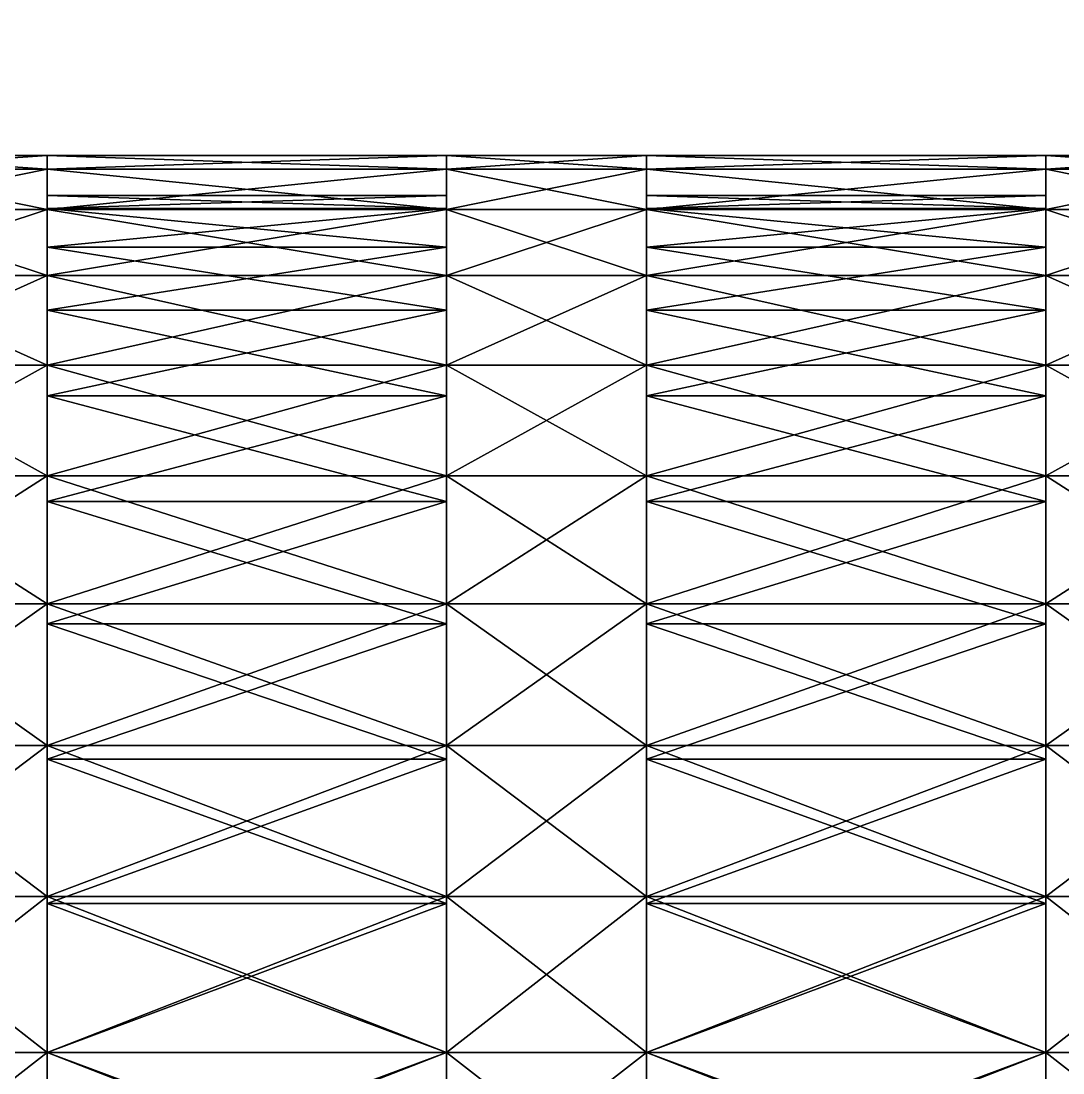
# Model space of a CAD drawing. Extents: x -0.59 to 0.59, y -0.13 to 0.13.
# Drawn here: x -0.2107 to -0.0803, y -0.0026 to 0.1292 of the extents above; entities that cross this region are included whole.
import ezdxf

# ---------------------------------------------------------------- set-up
doc = ezdxf.new("R2010")
doc.units = 0
for name, color, linetype in [('', 153, 'CONTINUOUS'), ('_ncl1_1', 40, 'CONTINUOUS'), ('_ncl1_2', 205, 'CONTINUOUS')]:
    doc.layers.add(name, color=color, linetype=linetype)

msp = doc.modelspace()

# ---------------------------------------------------------------- meshes
at = {"layer": '', "color": 153}
mesh = msp.add_polyface(dxfattribs=at)
corners = [(-0.248623, 0.098464, -0.082621), (-0.248623, 0.111315, -0.064268), (-0.24938, 0.10739, -0.071756), (-0.248623, 0.120784, -0.043962), (-0.24938, 0.119326, -0.049426), (-0.248623, 0.126583, -0.02232), (-0.24938, 0.126676, -0.025197), (-0.248623, 0.128536), (-0.24938, 0.129157), (-0.248623, 0.126953, 0.020107), (-0.24938, 0.091328, 0.091328), (-0.248623, 0.090888, 0.090888), (-0.248623, 0.075551, 0.103987), (-0.248623, 0.103987, 0.075551), (-0.248623, 0.114526, 0.058354), (-0.24938, 0.10739, 0.071756), (-0.248623, 0.082621, -0.098464), (-0.24938, 0.091328, -0.091328), (-0.248623, 0.122245, 0.03972), (-0.24938, 0.126676, 0.025197), (-0.24938, 0.119326, 0.049426), (-0.232409, 0.072199, -0.086044), (-0.232409, 0.086044, -0.072199), (-0.232409, 0.097274, -0.056161), (-0.232409, 0.105548, -0.038416), (-0.232409, 0.110616, -0.019505), (-0.232409, 0.112322), (-0.232409, 0.110616, 0.019505), (-0.232409, 0.105548, 0.038416), (-0.232409, 0.097274, 0.056161), (-0.232409, 0.086044, 0.072199), (-0.232409, 0.072199, 0.086044), (-0.207409, 0.072199, 0.086044), (-0.207409, 0.086044, 0.072199), (-0.207409, 0.097274, 0.056161), (-0.207409, 0.105548, 0.038416), (-0.207409, 0.110616, 0.019505), (-0.207409, 0.112322), (-0.207409, 0.110616, -0.019505), (-0.207409, 0.105548, -0.038416), (-0.207409, 0.097274, -0.056161), (-0.207409, 0.086044, -0.072199), (-0.207409, 0.082214, 0.068985), (-0.207409, 0.092944, 0.053661), (-0.207409, 0.10085, 0.036706), (-0.207409, 0.105692, 0.018636)]
mesh.append_faces([[corners[k] for k in face] for face in [(0, 1, 2), (1, 3, 4), (3, 5, 6), (5, 7, 8), (8, 7, 9), (10, 11, 12), (13, 11, 10), (14, 13, 15), (16, 0, 17), (9, 18, 19), (18, 14, 20), (21, 22, 16), (22, 23, 0), (23, 24, 1), (24, 25, 3), (25, 26, 5), (26, 27, 9), (27, 28, 18), (28, 29, 14), (16, 22, 0), (29, 30, 13), (0, 23, 1), (30, 31, 11), (1, 24, 3), (3, 25, 5), (5, 26, 7), (7, 26, 9), (9, 27, 18), (18, 28, 14), (14, 29, 13), (13, 30, 11), (32, 30, 33), (33, 29, 34), (34, 28, 35), (35, 27, 36), (36, 26, 37), (37, 25, 38), (38, 24, 39), (39, 23, 40), (40, 22, 41), (21, 41, 22), (22, 40, 23), (23, 39, 24), (24, 38, 25), (25, 37, 26), (26, 36, 27), (27, 35, 28), (28, 34, 29), (29, 33, 30), (33, 34, 42), (34, 35, 43), (35, 36, 44), (42, 34, 43), (36, 37, 45)]], dxfattribs={"color": 153})
mesh = msp.add_polyface(dxfattribs=at)
corners = [(-0.207409, 0.092944, 0.053661), (-0.207409, 0.105548, 0.038416), (-0.207409, 0.10085, 0.036706), (-0.207409, 0.112322), (-0.207409, 0.110616, -0.019505), (-0.207409, 0.107322), (-0.207409, 0.110616, 0.019505), (-0.207409, 0.105692, 0.018636), (-0.207409, 0.105548, -0.038416), (-0.207409, 0.105692, -0.018636), (-0.207409, 0.097274, -0.056161), (-0.207409, 0.10085, -0.036706), (-0.207409, 0.086044, -0.072199), (-0.207409, 0.092944, -0.053661), (-0.207409, 0.072199, -0.086044), (-0.207409, 0.082214, -0.068985), (-0.157409, 0.082214, 0.068985), (-0.157409, 0.092944, 0.053661), (-0.157409, 0.10085, 0.036706), (-0.157409, 0.105692, 0.018636), (-0.157409, 0.107322), (-0.157409, 0.105692, -0.018636), (-0.157409, 0.10085, -0.036706), (-0.157409, 0.092944, -0.053661), (-0.157409, 0.082214, -0.068985), (-0.207409, 0.082214, 0.068985), (-0.157409, 0.110616, 0.019505), (-0.157409, 0.105548, 0.038416), (-0.157409, 0.112322), (-0.157409, 0.110616, -0.019505), (-0.157409, 0.097274, 0.056161), (-0.157409, 0.086044, 0.072199), (-0.157409, 0.072199, 0.086044), (-0.157409, 0.086044, -0.072199), (-0.157409, 0.097274, -0.056161), (-0.157409, 0.105548, -0.038416), (-0.157409, 0.072199, -0.086044), (-0.132409, 0.086044, -0.072199), (-0.132409, 0.097274, -0.056161), (-0.132409, 0.105548, -0.038416), (-0.132409, 0.110616, -0.019505), (-0.132409, 0.112322), (-0.132409, 0.110616, 0.019505), (-0.132409, 0.105548, 0.038416), (-0.132409, 0.097274, 0.056161), (-0.132409, 0.086044, 0.072199)]
mesh.append_faces([[corners[k] for k in face] for face in [(0, 1, 2), (3, 4, 5), (2, 6, 7), (4, 8, 9), (7, 3, 5), (8, 10, 11), (5, 4, 9), (10, 12, 13), (9, 8, 11), (12, 14, 15), (11, 10, 13), (13, 12, 15), (16, 0, 17), (17, 2, 18), (18, 7, 19), (19, 5, 20), (20, 9, 21), (21, 11, 22), (22, 13, 23), (23, 15, 24), (15, 23, 13), (13, 22, 11), (11, 21, 9), (9, 20, 5), (5, 19, 7), (7, 18, 2), (2, 17, 0), (0, 16, 25), (26, 27, 19), (28, 26, 20), (29, 28, 20), (27, 30, 18), (20, 26, 19), (30, 31, 17), (19, 27, 18), (31, 32, 16), (18, 30, 17), (17, 31, 16), (33, 34, 24), (34, 35, 23), (24, 34, 23), (35, 29, 22), (23, 35, 22), (29, 20, 21), (22, 29, 21), (36, 37, 33), (33, 38, 34), (34, 39, 35), (35, 40, 29), (29, 41, 28), (28, 42, 26), (26, 43, 27), (27, 44, 30), (30, 45, 31)]], dxfattribs={"color": 153})
mesh = msp.add_polyface(dxfattribs=at)
corners = [(-0.132409, 0.072199, 0.086044), (-0.157409, 0.086044, 0.072199), (-0.132409, 0.086044, 0.072199), (-0.157409, 0.097274, 0.056161), (-0.132409, 0.097274, 0.056161), (-0.157409, 0.105548, 0.038416), (-0.132409, 0.105548, 0.038416), (-0.157409, 0.110616, 0.019505), (-0.132409, 0.110616, 0.019505), (-0.157409, 0.112322), (-0.132409, 0.112322), (-0.157409, 0.110616, -0.019505), (-0.132409, 0.110616, -0.019505), (-0.157409, 0.105548, -0.038416), (-0.132409, 0.105548, -0.038416), (-0.157409, 0.097274, -0.056161), (-0.132409, 0.097274, -0.056161), (-0.157409, 0.086044, -0.072199), (-0.132409, 0.086044, -0.072199), (-0.132409, 0.082214, 0.068985), (-0.132409, 0.092944, 0.053661), (-0.132409, 0.068985, 0.082214), (-0.132409, 0.10085, 0.036706), (-0.132409, 0.105692, 0.018636), (-0.132409, 0.107322), (-0.132409, 0.105692, -0.018636), (-0.132409, 0.10085, -0.036706), (-0.132409, 0.092944, -0.053661), (-0.132409, 0.072199, -0.086044), (-0.132409, 0.082214, -0.068985), (-0.082409, 0.068985, 0.082214), (-0.082409, 0.082214, 0.068985), (-0.082409, 0.092944, 0.053661), (-0.082409, 0.10085, 0.036706), (-0.082409, 0.105692, 0.018636), (-0.082409, 0.107322), (-0.082409, 0.105692, -0.018636), (-0.082409, 0.10085, -0.036706), (-0.082409, 0.092944, -0.053661), (-0.082409, 0.082214, -0.068985), (-0.132409, 0.068985, -0.082214), (-0.082409, 0.110616, 0.019505), (-0.082409, 0.105548, 0.038416), (-0.082409, 0.112322), (-0.082409, 0.110616, -0.019505), (-0.082409, 0.097274, 0.056161), (-0.082409, 0.086044, 0.072199), (-0.082409, 0.072199, 0.086044)]
mesh.append_faces([[corners[k] for k in face] for face in [(0, 1, 2), (2, 3, 4), (4, 5, 6), (6, 7, 8), (8, 9, 10), (10, 11, 12), (12, 13, 14), (14, 15, 16), (16, 17, 18), (2, 4, 19), (4, 6, 20), (21, 2, 19), (6, 8, 22), (19, 4, 20), (8, 10, 23), (20, 6, 22), (10, 12, 24), (22, 8, 23), (12, 14, 25), (23, 10, 24), (14, 16, 26), (24, 12, 25), (16, 18, 27), (25, 14, 26), (18, 28, 29), (26, 16, 27), (27, 18, 29), (30, 19, 31), (31, 20, 32), (32, 22, 33), (33, 23, 34), (34, 24, 35), (35, 25, 36), (36, 26, 37), (37, 27, 38), (38, 29, 39), (40, 39, 29), (29, 38, 27), (27, 37, 26), (26, 36, 25), (25, 35, 24), (24, 34, 23), (23, 33, 22), (22, 32, 20), (20, 31, 19), (41, 42, 34), (43, 41, 35), (44, 43, 35), (42, 45, 33), (35, 41, 34), (45, 46, 32), (34, 42, 33), (46, 47, 31), (33, 45, 32)]], dxfattribs={"color": 153})
mesh = msp.add_polyface(dxfattribs=at)
corners = [(-0.082409, 0.092944, 0.053661), (-0.082409, 0.086044, 0.072199), (-0.082409, 0.082214, 0.068985), (-0.082409, 0.086044, -0.072199), (-0.082409, 0.097274, -0.056161), (-0.082409, 0.082214, -0.068985), (-0.082409, 0.105548, -0.038416), (-0.082409, 0.092944, -0.053661), (-0.082409, 0.068985, -0.082214), (-0.082409, 0.110616, -0.019505), (-0.082409, 0.10085, -0.036706), (-0.082409, 0.107322), (-0.082409, 0.105692, -0.018636), (-0.057409, 0.072199, 0.086044), (-0.057409, 0.086044, 0.072199), (-0.082409, 0.097274, 0.056161), (-0.057409, 0.097274, 0.056161), (-0.082409, 0.105548, 0.038416), (-0.057409, 0.105548, 0.038416), (-0.082409, 0.110616, 0.019505), (-0.057409, 0.110616, 0.019505), (-0.082409, 0.112322), (-0.057409, 0.112322), (-0.057409, 0.110616, -0.019505), (-0.057409, 0.105548, -0.038416), (-0.057409, 0.097274, -0.056161), (-0.057409, 0.086044, -0.072199), (-0.082409, 0.072199, -0.086044), (-0.057409, 0.082214, 0.068985), (-0.057409, 0.092944, 0.053661), (-0.057409, 0.068985, 0.082214), (-0.057409, 0.10085, 0.036706), (-0.057409, 0.105692, 0.018636), (-0.057409, 0.107322), (-0.057409, 0.105692, -0.018636), (-0.057409, 0.10085, -0.036706), (-0.057409, 0.092944, -0.053661), (-0.057409, 0.072199, -0.086044), (-0.057409, 0.082214, -0.068985), (-0.057409, 0.068985, -0.082214), (-0.007409, 0.082214, -0.068985), (-0.007409, 0.092944, -0.053661), (-0.007409, 0.10085, -0.036706), (-0.007409, 0.105692, -0.018636), (-0.007409, 0.107322), (-0.007409, 0.105692, 0.018636), (-0.007409, 0.10085, 0.036706), (-0.007409, 0.092944, 0.053661), (-0.007409, 0.082214, 0.068985)]
mesh.append_faces([[corners[k] for k in face] for face in [(0, 1, 2), (3, 4, 5), (4, 6, 7), (8, 3, 5), (5, 4, 7), (6, 9, 10), (7, 6, 10), (9, 11, 12), (10, 9, 12), (13, 1, 14), (14, 15, 16), (16, 17, 18), (18, 19, 20), (20, 21, 22), (22, 9, 23), (23, 6, 24), (24, 4, 25), (25, 3, 26), (27, 26, 3), (3, 25, 4), (4, 24, 6), (6, 23, 9), (9, 22, 21), (21, 20, 19), (19, 18, 17), (17, 16, 15), (15, 14, 1), (14, 16, 28), (16, 18, 29), (30, 14, 28), (18, 20, 31), (28, 16, 29), (20, 22, 32), (29, 18, 31), (22, 23, 33), (31, 20, 32), (23, 24, 34), (32, 22, 33), (24, 25, 35), (33, 23, 34), (25, 26, 36), (34, 24, 35), (26, 37, 38), (35, 25, 36), (36, 26, 38), (39, 40, 38), (38, 41, 36), (36, 42, 35), (35, 43, 34), (34, 44, 33), (33, 45, 32), (32, 46, 31), (31, 47, 29), (29, 48, 28)]], dxfattribs={"color": 153})
mesh = msp.add_polyface(dxfattribs=at)
corners = [(-0.24938, 0, -0.129157), (-0.248623, 0, -0.128536), (-0.248623, 0.02232, -0.126583), (-0.248623, 0.075551, 0.103987), (-0.248623, 0.058354, 0.114526), (-0.24938, 0.071756, 0.10739), (-0.248623, 0, 0.128536), (-0.249219, 0, 0.129045), (-0.248623, 0.020107, 0.126953), (-0.248623, 0.03972, 0.122245), (-0.24938, 0.025197, 0.126676), (-0.248623, 0.043962, -0.120784), (-0.24938, 0.025197, -0.126676), (-0.248623, 0.064268, -0.111315), (-0.24938, 0.049426, -0.119326), (-0.248623, 0.082621, -0.098464), (-0.24938, 0.071756, -0.10739), (-0.24938, 0.049426, 0.119326), (-0.232409, 0, -0.112322), (-0.232409, 0.019505, -0.110616), (-0.232409, 0.038416, -0.105548), (-0.232409, 0.056161, -0.097274), (-0.232409, 0.072199, -0.086044), (-0.232409, 0.072199, 0.086044), (-0.232409, 0.056161, 0.097274), (-0.232409, 0.038416, 0.105548), (-0.232409, 0.019505, 0.110616), (-0.232409, 0, 0.112322), (-0.248623, 0.090888, 0.090888), (-0.207409, 0, 0.112322), (-0.207409, 0.019505, 0.110616), (-0.207409, 0.038416, 0.105548), (-0.207409, 0.056161, 0.097274), (-0.207409, 0.072199, 0.086044), (-0.207409, 0.086044, -0.072199), (-0.207409, 0.072199, -0.086044), (-0.207409, 0.056161, -0.097274), (-0.207409, 0.038416, -0.105548), (-0.207409, 0.019505, -0.110616), (-0.207409, 0, -0.112322), (-0.232409, 0.086044, 0.072199), (-0.207409, 0, 0.107322), (-0.207409, 0.018636, 0.105692), (-0.207409, 0.036706, 0.10085), (-0.207409, 0.053661, 0.092944), (-0.207409, 0.086044, 0.072199), (-0.207409, 0.068985, 0.082214), (-0.207409, 0.082214, 0.068985), (-0.207409, 0.068985, -0.082214)]
mesh.append_faces([[corners[k] for k in face] for face in [(0, 1, 2), (3, 4, 5), (6, 7, 8), (9, 8, 10), (2, 11, 12), (11, 13, 14), (13, 15, 16), (4, 9, 17), (18, 19, 1), (19, 20, 2), (20, 21, 11), (21, 22, 13), (1, 19, 2), (2, 20, 11), (11, 21, 13), (13, 22, 15), (23, 24, 3), (24, 25, 4), (25, 26, 9), (26, 27, 8), (28, 23, 3), (3, 24, 4), (4, 25, 9), (9, 26, 8), (8, 27, 6), (29, 26, 30), (30, 25, 31), (31, 24, 32), (32, 23, 33), (34, 22, 35), (35, 21, 36), (36, 20, 37), (37, 19, 38), (38, 18, 39), (18, 38, 19), (19, 37, 20), (20, 36, 21), (21, 35, 22), (40, 33, 23), (23, 32, 24), (24, 31, 25), (25, 30, 26), (26, 29, 27), (29, 30, 41), (30, 31, 42), (31, 32, 43), (41, 30, 42), (32, 33, 44), (42, 31, 43), (33, 45, 46), (43, 32, 44), (44, 33, 46), (46, 45, 47), (35, 36, 48)]], dxfattribs={"color": 153})
mesh = msp.add_polyface(dxfattribs=at)
corners = [(-0.207409, 0.056161, -0.097274), (-0.207409, 0.038416, -0.105548), (-0.207409, 0.053661, -0.092944), (-0.207409, 0.082214, -0.068985), (-0.207409, 0.072199, -0.086044), (-0.207409, 0.068985, -0.082214), (-0.207409, 0.019505, -0.110616), (-0.207409, 0.036706, -0.10085), (-0.207409, 0, -0.112322), (-0.207409, 0.018636, -0.105692), (-0.157409, 0, 0.107322), (-0.207409, 0.018636, 0.105692), (-0.157409, 0.018636, 0.105692), (-0.207409, 0.036706, 0.10085), (-0.157409, 0.036706, 0.10085), (-0.207409, 0.053661, 0.092944), (-0.157409, 0.053661, 0.092944), (-0.207409, 0.068985, 0.082214), (-0.157409, 0.068985, 0.082214), (-0.207409, 0.082214, 0.068985), (-0.157409, 0.082214, 0.068985), (-0.157409, 0.082214, -0.068985), (-0.157409, 0.068985, -0.082214), (-0.157409, 0.053661, -0.092944), (-0.157409, 0.036706, -0.10085), (-0.157409, 0.018636, -0.105692), (-0.207409, 0, -0.107322), (-0.207409, 0, 0.107322), (-0.157409, 0.072199, 0.086044), (-0.157409, 0.056161, 0.097274), (-0.157409, 0.038416, 0.105548), (-0.157409, 0.019505, 0.110616), (-0.157409, 0, 0.112322), (-0.157409, 0, -0.112322), (-0.157409, 0.019505, -0.110616), (-0.157409, 0, -0.107322), (-0.157409, 0.038416, -0.105548), (-0.157409, 0.056161, -0.097274), (-0.157409, 0.072199, -0.086044), (-0.157409, 0.086044, -0.072199), (-0.132409, 0.019505, -0.110616), (-0.132409, 0.038416, -0.105548), (-0.132409, 0.056161, -0.097274), (-0.132409, 0.072199, -0.086044), (-0.157409, 0.086044, 0.072199), (-0.132409, 0.072199, 0.086044), (-0.132409, 0.056161, 0.097274), (-0.132409, 0.038416, 0.105548), (-0.132409, 0.019505, 0.110616), (-0.132409, 0, 0.112322)]
mesh.append_faces([[corners[k] for k in face] for face in [(0, 1, 2), (3, 4, 5), (1, 6, 7), (5, 0, 2), (6, 8, 9), (2, 1, 7), (7, 6, 9), (10, 11, 12), (12, 13, 14), (14, 15, 16), (16, 17, 18), (18, 19, 20), (21, 5, 22), (22, 2, 23), (23, 7, 24), (24, 9, 25), (26, 25, 9), (9, 24, 7), (7, 23, 2), (2, 22, 5), (5, 21, 3), (19, 18, 17), (17, 16, 15), (15, 14, 13), (13, 12, 11), (11, 10, 27), (28, 29, 18), (29, 30, 16), (20, 28, 18), (30, 31, 14), (18, 29, 16), (31, 32, 12), (16, 30, 14), (14, 31, 12), (12, 32, 10), (33, 34, 35), (34, 36, 25), (36, 37, 24), (35, 34, 25), (37, 38, 23), (25, 36, 24), (38, 39, 22), (24, 37, 23), (23, 38, 22), (22, 39, 21), (33, 40, 34), (34, 41, 36), (36, 42, 37), (37, 43, 38), (44, 45, 28), (28, 46, 29), (29, 47, 30), (30, 48, 31), (31, 49, 32)]], dxfattribs={"color": 153})
mesh = msp.add_polyface(dxfattribs=at)
corners = [(-0.132409, 0, 0.112322), (-0.157409, 0.019505, 0.110616), (-0.132409, 0.019505, 0.110616), (-0.157409, 0.038416, 0.105548), (-0.132409, 0.038416, 0.105548), (-0.157409, 0.056161, 0.097274), (-0.132409, 0.056161, 0.097274), (-0.157409, 0.072199, 0.086044), (-0.132409, 0.072199, 0.086044), (-0.132409, 0.086044, -0.072199), (-0.157409, 0.072199, -0.086044), (-0.132409, 0.072199, -0.086044), (-0.157409, 0.056161, -0.097274), (-0.132409, 0.056161, -0.097274), (-0.157409, 0.038416, -0.105548), (-0.132409, 0.038416, -0.105548), (-0.157409, 0.019505, -0.110616), (-0.132409, 0.019505, -0.110616), (-0.157409, 0, -0.112322), (-0.132409, 0, -0.112322), (-0.132409, 0, 0.107322), (-0.132409, 0.018636, 0.105692), (-0.132409, 0.036706, 0.10085), (-0.132409, 0.053661, 0.092944), (-0.132409, 0.086044, 0.072199), (-0.132409, 0.068985, 0.082214), (-0.132409, 0.068985, -0.082214), (-0.132409, 0.053661, -0.092944), (-0.132409, 0.082214, -0.068985), (-0.132409, 0.036706, -0.10085), (-0.132409, 0.018636, -0.105692), (-0.132409, 0, -0.107322), (-0.082409, 0, 0.107322), (-0.082409, 0.018636, 0.105692), (-0.082409, 0.036706, 0.10085), (-0.082409, 0.053661, 0.092944), (-0.082409, 0.068985, 0.082214), (-0.082409, 0.082214, -0.068985), (-0.082409, 0.068985, -0.082214), (-0.082409, 0.053661, -0.092944), (-0.082409, 0.036706, -0.10085), (-0.082409, 0.018636, -0.105692), (-0.082409, 0, -0.107322), (-0.132409, 0.082214, 0.068985), (-0.082409, 0.072199, 0.086044), (-0.082409, 0.056161, 0.097274), (-0.082409, 0.038416, 0.105548), (-0.082409, 0.082214, 0.068985), (-0.082409, 0.019505, 0.110616), (-0.082409, 0, 0.112322)]
mesh.append_faces([[corners[k] for k in face] for face in [(0, 1, 2), (2, 3, 4), (4, 5, 6), (6, 7, 8), (9, 10, 11), (11, 12, 13), (13, 14, 15), (15, 16, 17), (17, 18, 19), (0, 2, 20), (2, 4, 21), (4, 6, 22), (20, 2, 21), (6, 8, 23), (21, 4, 22), (8, 24, 25), (22, 6, 23), (23, 8, 25), (11, 13, 26), (13, 15, 27), (28, 11, 26), (15, 17, 29), (26, 13, 27), (17, 19, 30), (27, 15, 29), (29, 17, 30), (30, 19, 31), (32, 21, 33), (33, 22, 34), (34, 23, 35), (35, 25, 36), (37, 26, 38), (38, 27, 39), (39, 29, 40), (40, 30, 41), (41, 31, 42), (31, 41, 30), (30, 40, 29), (29, 39, 27), (27, 38, 26), (43, 36, 25), (25, 35, 23), (23, 34, 22), (22, 33, 21), (21, 32, 20), (44, 45, 36), (45, 46, 35), (47, 44, 36), (46, 48, 34), (36, 45, 35), (48, 49, 33), (35, 46, 34), (34, 48, 33), (33, 49, 32)]], dxfattribs={"color": 153})
mesh = msp.add_polyface(dxfattribs=at)
corners = [(-0.082409, 0, -0.112322), (-0.082409, 0.019505, -0.110616), (-0.082409, 0, -0.107322), (-0.082409, 0.038416, -0.105548), (-0.082409, 0.018636, -0.105692), (-0.082409, 0.056161, -0.097274), (-0.082409, 0.036706, -0.10085), (-0.082409, 0.072199, -0.086044), (-0.082409, 0.053661, -0.092944), (-0.082409, 0.086044, -0.072199), (-0.082409, 0.068985, -0.082214), (-0.057409, 0, 0.112322), (-0.082409, 0.019505, 0.110616), (-0.057409, 0.019505, 0.110616), (-0.082409, 0.038416, 0.105548), (-0.057409, 0.038416, 0.105548), (-0.082409, 0.056161, 0.097274), (-0.057409, 0.056161, 0.097274), (-0.082409, 0.072199, 0.086044), (-0.057409, 0.072199, 0.086044), (-0.057409, 0.086044, -0.072199), (-0.057409, 0.072199, -0.086044), (-0.057409, 0.056161, -0.097274), (-0.057409, 0.038416, -0.105548), (-0.057409, 0.019505, -0.110616), (-0.057409, 0, -0.112322), (-0.082409, 0.086044, 0.072199), (-0.082409, 0, 0.112322), (-0.057409, 0, 0.107322), (-0.057409, 0.018636, 0.105692), (-0.057409, 0.036706, 0.10085), (-0.057409, 0.053661, 0.092944), (-0.057409, 0.086044, 0.072199), (-0.057409, 0.068985, 0.082214), (-0.057409, 0.068985, -0.082214), (-0.057409, 0.053661, -0.092944), (-0.057409, 0.082214, -0.068985), (-0.057409, 0.036706, -0.10085), (-0.057409, 0.018636, -0.105692), (-0.057409, 0, -0.107322), (-0.007409, 0.018636, -0.105692), (-0.007409, 0.036706, -0.10085), (-0.007409, 0.053661, -0.092944), (-0.007409, 0.068985, -0.082214), (-0.057409, 0.082214, 0.068985), (-0.007409, 0.068985, 0.082214), (-0.007409, 0.053661, 0.092944), (-0.007409, 0.036706, 0.10085), (-0.007409, 0.018636, 0.105692), (-0.007409, 0, 0.107322)]
mesh.append_faces([[corners[k] for k in face] for face in [(0, 1, 2), (1, 3, 4), (3, 5, 6), (2, 1, 4), (5, 7, 8), (4, 3, 6), (7, 9, 10), (6, 5, 8), (8, 7, 10), (11, 12, 13), (13, 14, 15), (15, 16, 17), (17, 18, 19), (20, 7, 21), (21, 5, 22), (22, 3, 23), (23, 1, 24), (24, 0, 25), (0, 24, 1), (1, 23, 3), (3, 22, 5), (5, 21, 7), (26, 19, 18), (18, 17, 16), (16, 15, 14), (14, 13, 12), (12, 11, 27), (11, 13, 28), (13, 15, 29), (15, 17, 30), (28, 13, 29), (17, 19, 31), (29, 15, 30), (19, 32, 33), (30, 17, 31), (31, 19, 33), (21, 22, 34), (22, 23, 35), (36, 21, 34), (23, 24, 37), (34, 22, 35), (24, 25, 38), (35, 23, 37), (37, 24, 38), (38, 25, 39), (39, 40, 38), (38, 41, 37), (37, 42, 35), (35, 43, 34), (44, 45, 33), (33, 46, 31), (31, 47, 30), (30, 48, 29), (29, 49, 28)]], dxfattribs={"color": 153})
mesh = msp.add_polyface(dxfattribs=at)
corners = [(-0.248623, 0, 0.128536), (-0.248623, -0.02232, 0.126583), (-0.249219, 0, 0.129045), (-0.248623, -0.082621, -0.098464), (-0.248623, -0.064268, -0.111315), (-0.24938, -0.071756, -0.10739), (-0.248623, -0.043962, -0.120784), (-0.24938, -0.049426, -0.119326), (-0.248623, -0.02232, -0.126583), (-0.24938, -0.025197, -0.126676), (-0.248623, 0, -0.128536), (-0.24938, 0, -0.129157), (-0.248623, -0.043962, 0.120784), (-0.24938, -0.025197, 0.126676), (-0.248623, -0.064268, 0.111315), (-0.248623, -0.082621, 0.098464), (-0.24938, -0.071756, 0.10739), (-0.232409, -0.019505, -0.110616), (-0.232409, 0, -0.112322), (-0.232409, -0.038416, -0.105548), (-0.232409, -0.056161, -0.097274), (-0.232409, -0.072199, -0.086044), (-0.232409, 0, 0.112322), (-0.232409, -0.019505, 0.110616), (-0.232409, -0.038416, 0.105548), (-0.232409, -0.056161, 0.097274), (-0.232409, -0.072199, 0.086044), (-0.207409, -0.086044, 0.072199), (-0.207409, -0.072199, 0.086044), (-0.207409, -0.056161, 0.097274), (-0.207409, -0.038416, 0.105548), (-0.207409, -0.019505, 0.110616), (-0.207409, 0, 0.112322), (-0.207409, 0, -0.112322), (-0.207409, -0.019505, -0.110616), (-0.207409, -0.038416, -0.105548), (-0.207409, -0.056161, -0.097274), (-0.207409, -0.072199, -0.086044), (-0.232409, -0.086044, -0.072199), (-0.207409, -0.068985, 0.082214), (-0.207409, -0.053661, 0.092944), (-0.207409, -0.082214, 0.068985), (-0.207409, -0.036706, 0.10085), (-0.207409, -0.018636, 0.105692), (-0.207409, 0, 0.107322), (-0.207409, 0, -0.107322), (-0.207409, -0.018636, -0.105692), (-0.207409, 0.018636, -0.105692), (-0.207409, -0.036706, -0.10085)]
mesh.append_faces([[corners[k] for k in face] for face in [(0, 1, 2), (3, 4, 5), (4, 6, 7), (6, 8, 9), (8, 10, 11), (1, 12, 13), (14, 15, 16), (17, 18, 8), (19, 17, 6), (20, 19, 4), (21, 20, 3), (3, 20, 4), (4, 19, 6), (6, 17, 8), (8, 18, 10), (22, 23, 0), (23, 24, 1), (24, 25, 12), (25, 26, 14), (0, 23, 1), (1, 24, 12), (12, 25, 14), (14, 26, 15), (27, 26, 28), (28, 25, 29), (29, 24, 30), (30, 23, 31), (31, 22, 32), (33, 17, 34), (34, 19, 35), (35, 20, 36), (36, 21, 37), (38, 37, 21), (21, 36, 20), (20, 35, 19), (19, 34, 17), (17, 33, 18), (22, 31, 23), (23, 30, 24), (24, 29, 25), (25, 28, 26), (28, 29, 39), (29, 30, 40), (41, 28, 39), (30, 31, 42), (39, 29, 40), (31, 32, 43), (40, 30, 42), (42, 31, 43), (43, 32, 44), (33, 34, 45), (34, 35, 46), (47, 33, 45), (35, 36, 48)]], dxfattribs={"color": 153})
mesh = msp.add_polyface(dxfattribs=at)
corners = [(-0.207409, 0, -0.107322), (-0.207409, -0.019505, -0.110616), (-0.207409, -0.018636, -0.105692), (-0.207409, -0.056161, -0.097274), (-0.207409, -0.072199, -0.086044), (-0.207409, -0.053661, -0.092944), (-0.207409, -0.038416, -0.105548), (-0.207409, -0.036706, -0.10085), (-0.207409, -0.086044, -0.072199), (-0.207409, -0.068985, -0.082214), (-0.157409, -0.082214, 0.068985), (-0.207409, -0.068985, 0.082214), (-0.157409, -0.068985, 0.082214), (-0.207409, -0.053661, 0.092944), (-0.157409, -0.053661, 0.092944), (-0.207409, -0.036706, 0.10085), (-0.157409, -0.036706, 0.10085), (-0.207409, -0.018636, 0.105692), (-0.157409, -0.018636, 0.105692), (-0.207409, 0, 0.107322), (-0.157409, 0, 0.107322), (-0.157409, 0.018636, -0.105692), (-0.157409, 0, -0.107322), (-0.157409, -0.018636, -0.105692), (-0.157409, -0.036706, -0.10085), (-0.157409, -0.053661, -0.092944), (-0.157409, -0.068985, -0.082214), (-0.207409, -0.082214, -0.068985), (-0.157409, -0.082214, -0.068985), (-0.207409, -0.082214, 0.068985), (-0.157409, 0, 0.112322), (-0.157409, -0.019505, 0.110616), (-0.157409, -0.038416, 0.105548), (-0.157409, -0.056161, 0.097274), (-0.157409, -0.072199, 0.086044), (-0.157409, -0.086044, 0.072199), (-0.157409, -0.072199, -0.086044), (-0.157409, -0.056161, -0.097274), (-0.157409, -0.038416, -0.105548), (-0.157409, -0.019505, -0.110616), (-0.157409, 0, -0.112322), (-0.157409, -0.086044, -0.072199), (-0.132409, -0.072199, -0.086044), (-0.132409, -0.056161, -0.097274), (-0.132409, -0.038416, -0.105548), (-0.132409, -0.019505, -0.110616), (-0.132409, 0, -0.112322), (-0.132409, -0.019505, 0.110616), (-0.132409, -0.038416, 0.105548), (-0.132409, -0.056161, 0.097274), (-0.132409, -0.072199, 0.086044)]
mesh.append_faces([[corners[k] for k in face] for face in [(0, 1, 2), (3, 4, 5), (2, 6, 7), (4, 8, 9), (7, 3, 5), (5, 4, 9), (10, 11, 12), (12, 13, 14), (14, 15, 16), (16, 17, 18), (18, 19, 20), (21, 0, 22), (22, 2, 23), (23, 7, 24), (24, 5, 25), (25, 9, 26), (26, 27, 28), (27, 26, 9), (9, 25, 5), (5, 24, 7), (7, 23, 2), (2, 22, 0), (19, 18, 17), (17, 16, 15), (15, 14, 13), (13, 12, 11), (11, 10, 29), (30, 31, 20), (31, 32, 18), (32, 33, 16), (20, 31, 18), (33, 34, 14), (18, 32, 16), (34, 35, 12), (16, 33, 14), (14, 34, 12), (36, 37, 26), (37, 38, 25), (28, 36, 26), (38, 39, 24), (26, 37, 25), (39, 40, 23), (25, 38, 24), (24, 39, 23), (23, 40, 22), (41, 42, 36), (36, 43, 37), (37, 44, 38), (38, 45, 39), (39, 46, 40), (30, 47, 31), (31, 48, 32), (32, 49, 33), (33, 50, 34)]], dxfattribs={"color": 153})
mesh = msp.add_polyface(dxfattribs=at)
corners = [(-0.132409, -0.086044, 0.072199), (-0.157409, -0.072199, 0.086044), (-0.132409, -0.072199, 0.086044), (-0.157409, -0.056161, 0.097274), (-0.132409, -0.056161, 0.097274), (-0.157409, -0.038416, 0.105548), (-0.132409, -0.038416, 0.105548), (-0.157409, -0.019505, 0.110616), (-0.132409, -0.019505, 0.110616), (-0.157409, 0, 0.112322), (-0.132409, 0, 0.112322), (-0.132409, 0, -0.112322), (-0.157409, -0.019505, -0.110616), (-0.132409, -0.019505, -0.110616), (-0.157409, -0.038416, -0.105548), (-0.132409, -0.038416, -0.105548), (-0.157409, -0.056161, -0.097274), (-0.132409, -0.056161, -0.097274), (-0.157409, -0.072199, -0.086044), (-0.132409, -0.072199, -0.086044), (-0.132409, -0.068985, 0.082214), (-0.132409, -0.053661, 0.092944), (-0.132409, -0.082214, 0.068985), (-0.132409, -0.036706, 0.10085), (-0.132409, -0.018636, 0.105692), (-0.132409, 0, 0.107322), (-0.132409, 0, -0.107322), (-0.132409, -0.018636, -0.105692), (-0.132409, -0.036706, -0.10085), (-0.132409, -0.053661, -0.092944), (-0.132409, -0.086044, -0.072199), (-0.132409, -0.068985, -0.082214), (-0.082409, -0.082214, 0.068985), (-0.082409, -0.068985, 0.082214), (-0.082409, -0.053661, 0.092944), (-0.082409, -0.036706, 0.10085), (-0.082409, -0.018636, 0.105692), (-0.082409, 0, 0.107322), (-0.082409, 0, -0.107322), (-0.082409, -0.018636, -0.105692), (-0.082409, -0.036706, -0.10085), (-0.082409, -0.053661, -0.092944), (-0.082409, -0.068985, -0.082214), (-0.132409, -0.082214, -0.068985), (-0.082409, 0, 0.112322), (-0.082409, -0.019505, 0.110616), (-0.082409, -0.038416, 0.105548), (-0.082409, -0.056161, 0.097274), (-0.082409, -0.072199, 0.086044), (-0.082409, -0.086044, 0.072199)]
mesh.append_faces([[corners[k] for k in face] for face in [(0, 1, 2), (2, 3, 4), (4, 5, 6), (6, 7, 8), (8, 9, 10), (11, 12, 13), (13, 14, 15), (15, 16, 17), (17, 18, 19), (2, 4, 20), (4, 6, 21), (22, 2, 20), (6, 8, 23), (20, 4, 21), (8, 10, 24), (21, 6, 23), (23, 8, 24), (24, 10, 25), (11, 13, 26), (13, 15, 27), (15, 17, 28), (26, 13, 27), (17, 19, 29), (27, 15, 28), (19, 30, 31), (28, 17, 29), (29, 19, 31), (32, 20, 33), (33, 21, 34), (34, 23, 35), (35, 24, 36), (36, 25, 37), (38, 27, 39), (39, 28, 40), (40, 29, 41), (41, 31, 42), (43, 42, 31), (31, 41, 29), (29, 40, 28), (28, 39, 27), (27, 38, 26), (25, 36, 24), (24, 35, 23), (23, 34, 21), (21, 33, 20), (44, 45, 37), (45, 46, 36), (46, 47, 35), (37, 45, 36), (47, 48, 34), (36, 46, 35), (48, 49, 33), (35, 47, 34), (34, 48, 33)]], dxfattribs={"color": 153})
mesh = msp.add_polyface(dxfattribs=at)
corners = [(-0.082409, -0.072199, -0.086044), (-0.082409, -0.056161, -0.097274), (-0.082409, -0.068985, -0.082214), (-0.082409, -0.038416, -0.105548), (-0.082409, -0.053661, -0.092944), (-0.082409, -0.082214, -0.068985), (-0.082409, -0.019505, -0.110616), (-0.082409, -0.036706, -0.10085), (-0.082409, 0, -0.112322), (-0.082409, -0.018636, -0.105692), (-0.082409, 0, -0.107322), (-0.057409, -0.086044, 0.072199), (-0.082409, -0.072199, 0.086044), (-0.057409, -0.072199, 0.086044), (-0.082409, -0.056161, 0.097274), (-0.057409, -0.056161, 0.097274), (-0.082409, -0.038416, 0.105548), (-0.057409, -0.038416, 0.105548), (-0.082409, -0.019505, 0.110616), (-0.057409, -0.019505, 0.110616), (-0.082409, 0, 0.112322), (-0.057409, 0, 0.112322), (-0.057409, 0, -0.112322), (-0.057409, -0.019505, -0.110616), (-0.057409, -0.038416, -0.105548), (-0.057409, -0.056161, -0.097274), (-0.057409, -0.072199, -0.086044), (-0.082409, -0.086044, -0.072199), (-0.057409, -0.068985, 0.082214), (-0.057409, -0.053661, 0.092944), (-0.057409, -0.082214, 0.068985), (-0.057409, -0.036706, 0.10085), (-0.057409, -0.018636, 0.105692), (-0.057409, 0, 0.107322), (-0.057409, 0, -0.107322), (-0.057409, -0.018636, -0.105692), (-0.057409, -0.036706, -0.10085), (-0.057409, -0.053661, -0.092944), (-0.057409, -0.086044, -0.072199), (-0.057409, -0.068985, -0.082214), (-0.057409, -0.082214, -0.068985), (-0.007409, -0.068985, -0.082214), (-0.007409, -0.053661, -0.092944), (-0.007409, -0.036706, -0.10085), (-0.007409, -0.018636, -0.105692), (-0.007409, 0, -0.107322), (-0.007409, -0.018636, 0.105692), (-0.007409, -0.036706, 0.10085), (-0.007409, -0.053661, 0.092944), (-0.007409, -0.068985, 0.082214)]
mesh.append_faces([[corners[k] for k in face] for face in [(0, 1, 2), (1, 3, 4), (5, 0, 2), (3, 6, 7), (2, 1, 4), (6, 8, 9), (4, 3, 7), (7, 6, 9), (9, 8, 10), (11, 12, 13), (13, 14, 15), (15, 16, 17), (17, 18, 19), (19, 20, 21), (22, 6, 23), (23, 3, 24), (24, 1, 25), (25, 0, 26), (27, 26, 0), (0, 25, 1), (1, 24, 3), (3, 23, 6), (6, 22, 8), (20, 19, 18), (18, 17, 16), (16, 15, 14), (14, 13, 12), (13, 15, 28), (15, 17, 29), (30, 13, 28), (17, 19, 31), (28, 15, 29), (19, 21, 32), (29, 17, 31), (31, 19, 32), (32, 21, 33), (22, 23, 34), (23, 24, 35), (24, 25, 36), (34, 23, 35), (25, 26, 37), (35, 24, 36), (26, 38, 39), (36, 25, 37), (37, 26, 39), (40, 41, 39), (39, 42, 37), (37, 43, 36), (36, 44, 35), (35, 45, 34), (33, 46, 32), (32, 47, 31), (31, 48, 29), (29, 49, 28)]], dxfattribs={"color": 153})
at = {"layer": '_ncl1_1', "color": 40}
mesh = msp.add_polyface(dxfattribs=at)
corners = [(-0.207409, 0.110616, 0.019505), (-0.207409, 0.105548, 0.038416), (-0.207409, 0.105692, 0.018636), (-0.207409, 0.112322), (-0.207409, 0.107322), (-0.207409, 0.110616, -0.019505), (-0.207409, 0.097274, 0.056161), (-0.207409, 0.10085, 0.036706), (-0.207409, 0.086044, 0.072199), (-0.207409, 0.092944, 0.053661), (-0.207409, 0.072199, 0.086044), (-0.207409, 0.082214, 0.068985), (-0.207409, 0.086044, -0.072199), (-0.207409, 0.097274, -0.056161), (-0.207409, 0.082214, -0.068985), (-0.207409, 0.105548, -0.038416), (-0.207409, 0.092944, -0.053661), (-0.207409, 0.068985, -0.082214), (-0.207409, 0.10085, -0.036706), (-0.207409, 0.105692, -0.018636), (-0.207409, 0.072199, -0.086044), (-0.157409, 0.086044, -0.072199), (-0.157409, 0.097274, -0.056161), (-0.157409, 0.105548, -0.038416), (-0.157409, 0.110616, -0.019505), (-0.157409, 0.112322), (-0.157409, 0.110616, 0.019505), (-0.157409, 0.105548, 0.038416), (-0.157409, 0.097274, 0.056161), (-0.157409, 0.086044, 0.072199), (-0.157409, 0.082214, -0.068985), (-0.157409, 0.092944, -0.053661), (-0.157409, 0.10085, -0.036706), (-0.157409, 0.105692, -0.018636), (-0.157409, 0.107322), (-0.157409, 0.10085, 0.036706), (-0.157409, 0.092944, 0.053661), (-0.157409, 0.082214, 0.068985)]
mesh.append_faces([[corners[k] for k in face] for face in [(0, 1, 2), (3, 0, 4), (5, 3, 4), (1, 6, 7), (4, 0, 2), (6, 8, 9), (2, 1, 7), (8, 10, 11), (7, 6, 9), (9, 8, 11), (12, 13, 14), (13, 15, 16), (17, 12, 14), (14, 13, 16), (15, 5, 18), (16, 15, 18), (5, 4, 19), (18, 5, 19), (20, 21, 12), (12, 22, 13), (13, 23, 15), (15, 24, 5), (5, 25, 3), (3, 26, 0), (0, 27, 1), (1, 28, 6), (6, 29, 8), (30, 17, 14), (31, 14, 16), (32, 16, 18), (33, 18, 19), (34, 19, 4), (34, 4, 2), (2, 7, 35), (7, 9, 36), (9, 11, 37)]], dxfattribs={"color": 40})
mesh = msp.add_polyface(dxfattribs=at)
corners = [(-0.157409, 0.072199, 0.086044), (-0.207409, 0.086044, 0.072199), (-0.157409, 0.086044, 0.072199), (-0.207409, 0.097274, 0.056161), (-0.157409, 0.097274, 0.056161), (-0.207409, 0.105548, 0.038416), (-0.157409, 0.105548, 0.038416), (-0.207409, 0.110616, 0.019505), (-0.157409, 0.110616, 0.019505), (-0.207409, 0.112322), (-0.157409, 0.112322), (-0.207409, 0.110616, -0.019505), (-0.157409, 0.110616, -0.019505), (-0.207409, 0.105548, -0.038416), (-0.157409, 0.105548, -0.038416), (-0.207409, 0.097274, -0.056161), (-0.157409, 0.097274, -0.056161), (-0.207409, 0.086044, -0.072199), (-0.157409, 0.086044, -0.072199), (-0.157409, 0.082214, 0.068985), (-0.157409, 0.092944, 0.053661), (-0.157409, 0.068985, 0.082214), (-0.157409, 0.10085, 0.036706), (-0.157409, 0.105692, 0.018636), (-0.157409, 0.107322), (-0.157409, 0.105692, -0.018636), (-0.157409, 0.10085, -0.036706), (-0.157409, 0.092944, -0.053661), (-0.157409, 0.072199, -0.086044), (-0.157409, 0.082214, -0.068985), (-0.207409, 0.105692, -0.018636), (-0.207409, 0.10085, -0.036706), (-0.207409, 0.092944, -0.053661), (-0.207409, 0.082214, -0.068985), (-0.207409, 0.105692, 0.018636), (-0.207409, 0.082214, 0.068985), (-0.207409, 0.092944, 0.053661), (-0.207409, 0.10085, 0.036706)]
mesh.append_faces([[corners[k] for k in face] for face in [(0, 1, 2), (2, 3, 4), (4, 5, 6), (6, 7, 8), (8, 9, 10), (10, 11, 12), (12, 13, 14), (14, 15, 16), (16, 17, 18), (2, 4, 19), (4, 6, 20), (21, 2, 19), (6, 8, 22), (19, 4, 20), (8, 10, 23), (20, 6, 22), (10, 12, 24), (22, 8, 23), (12, 14, 25), (23, 10, 24), (14, 16, 26), (24, 12, 25), (16, 18, 27), (25, 14, 26), (18, 28, 29), (26, 16, 27), (27, 18, 29), (24, 25, 30), (25, 26, 31), (26, 27, 32), (27, 29, 33), (24, 34, 23), (35, 21, 19), (36, 19, 20), (37, 20, 22), (34, 22, 23)]], dxfattribs={"color": 40})
mesh = msp.add_polyface(dxfattribs=at)
corners = [(-0.207409, 0.072199, 0.086044), (-0.207409, 0.056161, 0.097274), (-0.207409, 0.068985, 0.082214), (-0.207409, 0.038416, 0.105548), (-0.207409, 0.053661, 0.092944), (-0.207409, 0.082214, 0.068985), (-0.207409, 0.038416, -0.105548), (-0.207409, 0.056161, -0.097274), (-0.207409, 0.036706, -0.10085), (-0.207409, 0.072199, -0.086044), (-0.207409, 0.053661, -0.092944), (-0.207409, 0.086044, -0.072199), (-0.207409, 0.068985, -0.082214), (-0.157409, 0.038416, 0.105548), (-0.157409, 0.056161, 0.097274), (-0.157409, 0.072199, 0.086044), (-0.157409, 0.086044, -0.072199), (-0.157409, 0.072199, -0.086044), (-0.157409, 0.056161, -0.097274), (-0.157409, 0.038416, -0.105548), (-0.207409, 0.086044, 0.072199), (-0.157409, 0.036706, 0.10085), (-0.157409, 0.053661, 0.092944), (-0.157409, 0.086044, 0.072199), (-0.157409, 0.068985, 0.082214), (-0.157409, 0.068985, -0.082214), (-0.157409, 0.053661, -0.092944), (-0.157409, 0.082214, -0.068985)]
mesh.append_faces([[corners[k] for k in face] for face in [(0, 1, 2), (1, 3, 4), (5, 0, 2), (2, 1, 4), (6, 7, 8), (7, 9, 10), (9, 11, 12), (8, 7, 10), (10, 9, 12), (13, 1, 14), (14, 0, 15), (16, 9, 17), (17, 7, 18), (18, 6, 19), (6, 18, 7), (7, 17, 9), (20, 15, 0), (0, 14, 1), (1, 13, 3), (13, 14, 21), (14, 15, 22), (15, 23, 24), (21, 14, 22), (22, 15, 24), (17, 18, 25), (18, 19, 26), (27, 17, 25), (25, 18, 26), (25, 26, 10), (27, 25, 12), (26, 8, 10), (25, 10, 12), (5, 2, 24), (2, 4, 22), (4, 21, 22), (2, 22, 24)]], dxfattribs={"color": 40})
mesh = msp.add_polyface(dxfattribs=at)
corners = [(-0.207409, 0.038416, 0.105548), (-0.207409, 0.019505, 0.110616), (-0.207409, 0.036706, 0.10085), (-0.207409, 0, 0.112322), (-0.207409, 0.018636, 0.105692), (-0.207409, 0.053661, 0.092944), (-0.207409, 0, 0.107322), (-0.207409, 0, -0.112322), (-0.207409, 0.019505, -0.110616), (-0.207409, 0, -0.107322), (-0.207409, 0.038416, -0.105548), (-0.207409, 0.018636, -0.105692), (-0.207409, 0.036706, -0.10085), (-0.157409, 0, 0.112322), (-0.157409, 0.019505, 0.110616), (-0.157409, 0.038416, 0.105548), (-0.157409, 0.038416, -0.105548), (-0.157409, 0.019505, -0.110616), (-0.157409, 0, -0.112322), (-0.157409, 0, 0.107322), (-0.157409, 0.018636, 0.105692), (-0.157409, 0.036706, 0.10085), (-0.157409, 0.036706, -0.10085), (-0.157409, 0.018636, -0.105692), (-0.157409, 0.053661, -0.092944), (-0.157409, 0, -0.107322)]
mesh.append_faces([[corners[k] for k in face] for face in [(0, 1, 2), (1, 3, 4), (5, 0, 2), (2, 1, 4), (4, 3, 6), (7, 8, 9), (8, 10, 11), (9, 8, 11), (11, 10, 12), (13, 1, 14), (14, 0, 15), (16, 8, 17), (17, 7, 18), (7, 17, 8), (8, 16, 10), (0, 14, 1), (1, 13, 3), (13, 14, 19), (14, 15, 20), (19, 14, 20), (20, 15, 21), (16, 17, 22), (17, 18, 23), (24, 16, 22), (22, 17, 23), (23, 18, 25), (24, 22, 12), (22, 23, 11), (23, 25, 9), (23, 9, 11), (22, 11, 12), (5, 2, 21), (2, 4, 20), (4, 6, 19), (4, 19, 20), (2, 20, 21)]], dxfattribs={"color": 40})
mesh = msp.add_polyface(dxfattribs=at)
corners = [(-0.207409, 0, 0.112322), (-0.207409, -0.019505, 0.110616), (-0.207409, 0, 0.107322), (-0.207409, -0.038416, 0.105548), (-0.207409, -0.018636, 0.105692), (-0.207409, -0.036706, 0.10085), (-0.207409, -0.038416, -0.105548), (-0.207409, -0.019505, -0.110616), (-0.207409, -0.036706, -0.10085), (-0.207409, 0, -0.112322), (-0.207409, -0.018636, -0.105692), (-0.207409, -0.053661, -0.092944), (-0.207409, 0, -0.107322), (-0.157409, -0.038416, 0.105548), (-0.157409, -0.019505, 0.110616), (-0.157409, 0, 0.112322), (-0.157409, 0, -0.112322), (-0.157409, -0.019505, -0.110616), (-0.157409, -0.038416, -0.105548), (-0.157409, -0.036706, 0.10085), (-0.157409, -0.018636, 0.105692), (-0.157409, -0.053661, 0.092944), (-0.157409, 0, 0.107322), (-0.157409, 0, -0.107322), (-0.157409, -0.018636, -0.105692), (-0.157409, -0.036706, -0.10085)]
mesh.append_faces([[corners[k] for k in face] for face in [(0, 1, 2), (1, 3, 4), (2, 1, 4), (4, 3, 5), (6, 7, 8), (7, 9, 10), (11, 6, 8), (8, 7, 10), (10, 9, 12), (13, 1, 14), (14, 0, 15), (16, 7, 17), (17, 6, 18), (6, 17, 7), (7, 16, 9), (0, 14, 1), (1, 13, 3), (13, 14, 19), (14, 15, 20), (21, 13, 19), (19, 14, 20), (20, 15, 22), (16, 17, 23), (17, 18, 24), (23, 17, 24), (24, 18, 25), (24, 25, 8), (23, 24, 10), (25, 11, 8), (24, 8, 10), (23, 10, 12), (2, 4, 20), (4, 5, 19), (5, 21, 19), (4, 19, 20), (2, 20, 22)]], dxfattribs={"color": 40})
at = {"layer": '_ncl1_2', "color": 205}
mesh = msp.add_polyface(dxfattribs=at)
corners = [(-0.132409, 0.110616, 0.019505), (-0.132409, 0.105548, 0.038416), (-0.132409, 0.105692, 0.018636), (-0.132409, 0.112322), (-0.132409, 0.107322), (-0.132409, 0.110616, -0.019505), (-0.132409, 0.097274, 0.056161), (-0.132409, 0.10085, 0.036706), (-0.132409, 0.086044, 0.072199), (-0.132409, 0.092944, 0.053661), (-0.132409, 0.072199, 0.086044), (-0.132409, 0.082214, 0.068985), (-0.132409, 0.086044, -0.072199), (-0.132409, 0.097274, -0.056161), (-0.132409, 0.082214, -0.068985), (-0.132409, 0.105548, -0.038416), (-0.132409, 0.092944, -0.053661), (-0.132409, 0.068985, -0.082214), (-0.132409, 0.10085, -0.036706), (-0.132409, 0.105692, -0.018636), (-0.132409, 0.072199, -0.086044), (-0.082409, 0.086044, -0.072199), (-0.082409, 0.097274, -0.056161), (-0.082409, 0.105548, -0.038416), (-0.082409, 0.110616, -0.019505), (-0.082409, 0.112322), (-0.082409, 0.110616, 0.019505), (-0.082409, 0.105548, 0.038416), (-0.082409, 0.097274, 0.056161), (-0.082409, 0.086044, 0.072199), (-0.082409, 0.082214, -0.068985), (-0.082409, 0.092944, -0.053661), (-0.082409, 0.10085, -0.036706), (-0.082409, 0.105692, -0.018636), (-0.082409, 0.107322), (-0.082409, 0.082214, 0.068985), (-0.082409, 0.092944, 0.053661), (-0.082409, 0.10085, 0.036706)]
mesh.append_faces([[corners[k] for k in face] for face in [(0, 1, 2), (3, 0, 4), (5, 3, 4), (1, 6, 7), (4, 0, 2), (6, 8, 9), (2, 1, 7), (8, 10, 11), (7, 6, 9), (9, 8, 11), (12, 13, 14), (13, 15, 16), (17, 12, 14), (14, 13, 16), (15, 5, 18), (16, 15, 18), (5, 4, 19), (18, 5, 19), (20, 21, 12), (12, 22, 13), (13, 23, 15), (15, 24, 5), (5, 25, 3), (3, 26, 0), (0, 27, 1), (1, 28, 6), (6, 29, 8), (30, 17, 14), (31, 14, 16), (32, 16, 18), (33, 18, 19), (34, 19, 4), (34, 4, 2), (9, 11, 35), (7, 9, 36), (2, 7, 37)]], dxfattribs={"color": 205})
mesh = msp.add_polyface(dxfattribs=at)
corners = [(-0.082409, 0.072199, 0.086044), (-0.132409, 0.086044, 0.072199), (-0.082409, 0.086044, 0.072199), (-0.132409, 0.097274, 0.056161), (-0.082409, 0.097274, 0.056161), (-0.132409, 0.105548, 0.038416), (-0.082409, 0.105548, 0.038416), (-0.132409, 0.110616, 0.019505), (-0.082409, 0.110616, 0.019505), (-0.132409, 0.112322), (-0.082409, 0.112322), (-0.132409, 0.110616, -0.019505), (-0.082409, 0.110616, -0.019505), (-0.132409, 0.105548, -0.038416), (-0.082409, 0.105548, -0.038416), (-0.132409, 0.097274, -0.056161), (-0.082409, 0.097274, -0.056161), (-0.132409, 0.086044, -0.072199), (-0.082409, 0.086044, -0.072199), (-0.082409, 0.082214, 0.068985), (-0.082409, 0.092944, 0.053661), (-0.082409, 0.068985, 0.082214), (-0.082409, 0.10085, 0.036706), (-0.082409, 0.105692, 0.018636), (-0.082409, 0.107322), (-0.082409, 0.105692, -0.018636), (-0.082409, 0.10085, -0.036706), (-0.082409, 0.092944, -0.053661), (-0.082409, 0.072199, -0.086044), (-0.082409, 0.082214, -0.068985), (-0.132409, 0.105692, -0.018636), (-0.132409, 0.10085, -0.036706), (-0.132409, 0.092944, -0.053661), (-0.132409, 0.082214, -0.068985), (-0.132409, 0.105692, 0.018636), (-0.132409, 0.092944, 0.053661), (-0.132409, 0.082214, 0.068985), (-0.132409, 0.10085, 0.036706)]
mesh.append_faces([[corners[k] for k in face] for face in [(0, 1, 2), (2, 3, 4), (4, 5, 6), (6, 7, 8), (8, 9, 10), (10, 11, 12), (12, 13, 14), (14, 15, 16), (16, 17, 18), (2, 4, 19), (4, 6, 20), (21, 2, 19), (6, 8, 22), (19, 4, 20), (8, 10, 23), (20, 6, 22), (10, 12, 24), (22, 8, 23), (12, 14, 25), (23, 10, 24), (14, 16, 26), (24, 12, 25), (16, 18, 27), (25, 14, 26), (18, 28, 29), (26, 16, 27), (27, 18, 29), (24, 25, 30), (25, 26, 31), (26, 27, 32), (27, 29, 33), (34, 22, 23), (35, 19, 20), (36, 21, 19), (37, 20, 22), (24, 34, 23)]], dxfattribs={"color": 205})
mesh = msp.add_polyface(dxfattribs=at)
corners = [(-0.132409, 0.072199, 0.086044), (-0.132409, 0.056161, 0.097274), (-0.132409, 0.068985, 0.082214), (-0.132409, 0.038416, 0.105548), (-0.132409, 0.053661, 0.092944), (-0.132409, 0.082214, 0.068985), (-0.132409, 0.038416, -0.105548), (-0.132409, 0.056161, -0.097274), (-0.132409, 0.036706, -0.10085), (-0.132409, 0.072199, -0.086044), (-0.132409, 0.053661, -0.092944), (-0.132409, 0.086044, -0.072199), (-0.132409, 0.068985, -0.082214), (-0.082409, 0.038416, 0.105548), (-0.082409, 0.056161, 0.097274), (-0.082409, 0.072199, 0.086044), (-0.082409, 0.086044, -0.072199), (-0.082409, 0.072199, -0.086044), (-0.082409, 0.056161, -0.097274), (-0.082409, 0.038416, -0.105548), (-0.132409, 0.086044, 0.072199), (-0.082409, 0.036706, 0.10085), (-0.082409, 0.053661, 0.092944), (-0.082409, 0.086044, 0.072199), (-0.082409, 0.068985, 0.082214), (-0.082409, 0.068985, -0.082214), (-0.082409, 0.053661, -0.092944), (-0.082409, 0.082214, -0.068985)]
mesh.append_faces([[corners[k] for k in face] for face in [(0, 1, 2), (1, 3, 4), (5, 0, 2), (2, 1, 4), (6, 7, 8), (7, 9, 10), (9, 11, 12), (8, 7, 10), (10, 9, 12), (13, 1, 14), (14, 0, 15), (16, 9, 17), (17, 7, 18), (18, 6, 19), (6, 18, 7), (7, 17, 9), (20, 15, 0), (0, 14, 1), (1, 13, 3), (13, 14, 21), (14, 15, 22), (15, 23, 24), (21, 14, 22), (22, 15, 24), (17, 18, 25), (18, 19, 26), (27, 17, 25), (25, 18, 26), (25, 26, 10), (27, 25, 12), (26, 8, 10), (25, 10, 12), (2, 22, 24), (2, 4, 22), (5, 2, 24), (4, 21, 22)]], dxfattribs={"color": 205})
mesh = msp.add_polyface(dxfattribs=at)
corners = [(-0.132409, 0.038416, 0.105548), (-0.132409, 0.019505, 0.110616), (-0.132409, 0.036706, 0.10085), (-0.132409, 0, 0.112322), (-0.132409, 0.018636, 0.105692), (-0.132409, 0.053661, 0.092944), (-0.132409, 0, 0.107322), (-0.132409, 0, -0.112322), (-0.132409, 0.019505, -0.110616), (-0.132409, 0, -0.107322), (-0.132409, 0.038416, -0.105548), (-0.132409, 0.018636, -0.105692), (-0.132409, 0.036706, -0.10085), (-0.082409, 0, 0.112322), (-0.082409, 0.019505, 0.110616), (-0.082409, 0.038416, 0.105548), (-0.082409, 0.038416, -0.105548), (-0.082409, 0.019505, -0.110616), (-0.082409, 0, -0.112322), (-0.082409, 0, 0.107322), (-0.082409, 0.018636, 0.105692), (-0.082409, 0.036706, 0.10085), (-0.082409, 0.036706, -0.10085), (-0.082409, 0.018636, -0.105692), (-0.082409, 0.053661, -0.092944), (-0.082409, 0, -0.107322)]
mesh.append_faces([[corners[k] for k in face] for face in [(0, 1, 2), (1, 3, 4), (5, 0, 2), (2, 1, 4), (4, 3, 6), (7, 8, 9), (8, 10, 11), (9, 8, 11), (11, 10, 12), (13, 1, 14), (14, 0, 15), (16, 8, 17), (17, 7, 18), (7, 17, 8), (8, 16, 10), (0, 14, 1), (1, 13, 3), (13, 14, 19), (14, 15, 20), (19, 14, 20), (20, 15, 21), (16, 17, 22), (17, 18, 23), (24, 16, 22), (22, 17, 23), (23, 18, 25), (24, 22, 12), (22, 23, 11), (23, 25, 9), (23, 9, 11), (22, 11, 12), (2, 20, 21), (4, 6, 19), (2, 4, 20), (5, 2, 21), (4, 19, 20)]], dxfattribs={"color": 205})
mesh = msp.add_polyface(dxfattribs=at)
corners = [(-0.132409, 0, 0.112322), (-0.132409, -0.019505, 0.110616), (-0.132409, 0, 0.107322), (-0.132409, -0.038416, 0.105548), (-0.132409, -0.018636, 0.105692), (-0.132409, -0.036706, 0.10085), (-0.132409, -0.038416, -0.105548), (-0.132409, -0.019505, -0.110616), (-0.132409, -0.036706, -0.10085), (-0.132409, 0, -0.112322), (-0.132409, -0.018636, -0.105692), (-0.132409, -0.053661, -0.092944), (-0.132409, 0, -0.107322), (-0.082409, -0.038416, 0.105548), (-0.082409, -0.019505, 0.110616), (-0.082409, 0, 0.112322), (-0.082409, 0, -0.112322), (-0.082409, -0.019505, -0.110616), (-0.082409, -0.038416, -0.105548), (-0.082409, -0.036706, 0.10085), (-0.082409, -0.018636, 0.105692), (-0.082409, -0.053661, 0.092944), (-0.082409, 0, 0.107322), (-0.082409, 0, -0.107322), (-0.082409, -0.018636, -0.105692), (-0.082409, -0.036706, -0.10085)]
mesh.append_faces([[corners[k] for k in face] for face in [(0, 1, 2), (1, 3, 4), (2, 1, 4), (4, 3, 5), (6, 7, 8), (7, 9, 10), (11, 6, 8), (8, 7, 10), (10, 9, 12), (13, 1, 14), (14, 0, 15), (16, 7, 17), (17, 6, 18), (6, 17, 7), (7, 16, 9), (0, 14, 1), (1, 13, 3), (13, 14, 19), (14, 15, 20), (21, 13, 19), (19, 14, 20), (20, 15, 22), (16, 17, 23), (17, 18, 24), (23, 17, 24), (24, 18, 25), (24, 25, 8), (23, 24, 10), (25, 11, 8), (24, 8, 10), (23, 10, 12), (2, 20, 22), (5, 21, 19), (2, 4, 20), (4, 5, 19), (4, 19, 20)]], dxfattribs={"color": 205})

doc.saveas('drawing.dxf')
